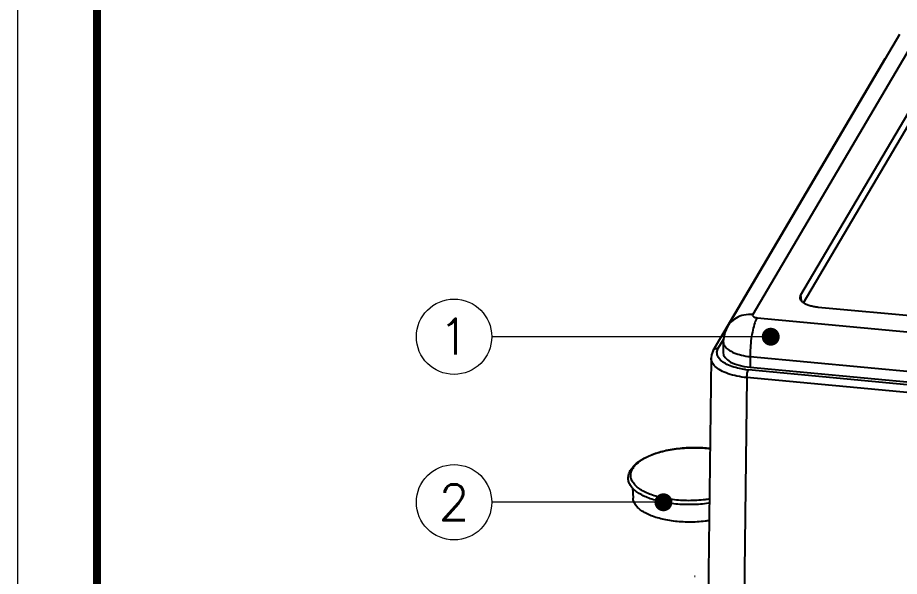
# Model space of a CAD drawing. Header units: millimetres. Extents: x 1396 to 1781, y -411 to -144.
# Drawn here: x 1396 to 1469.7, y -348.3 to -301.6 of the extents above; entities that cross this region are included whole.
import ezdxf
from ezdxf.enums import TextEntityAlignment as Align

# ---------------------------------------------------------------- set-up
doc = ezdxf.new("R2010")
doc.units = ezdxf.units.MM
doc.layers.add('06___PRT_ALL_SURFS', color=7, linetype='Continuous')
doc.layers.add('3_ALL_AXES', color=7, linetype='Continuous')
doc.layers.add('from', color=7, linetype='Continuous', lineweight=13)
doc.styles.add('TXT', font='txt.shx', dxfattribs={"bigfont": 'gbcbig.shx'})
doc.styles.add('宋体', font='SimSun.ttf')
doc.dimstyles.new('YanXiu', dxfattribs={"dimscale": 1.5, "dimtxt": 2.5, "dimasz": 2.2, "dimexe": 0.65, "dimexo": 0.65, "dimgap": 0.5, "dimtad": 1, "dimdsep": 46, "dimtxsty": '宋体', "dimcen": 0, "dimclrd": 3, "dimclre": 3, "dimclrt": 3, "dimazin": 2, "dimtfac": 1, "dimtofl": 0, "dimtmove": 0, "dimatfit": 3, "dimfxl": 1, "dimlwd": 5, "dimlwe": 5, "dimarcsym": 0})

# ---------------------------------------------------------------- blocks, each defined once
blk = doc.blocks.new('u21')
at = {"color": 7, "linetype": 'Continuous'}
for p, q in [((-113.899, 76.502), (-101.793, 97.078)), ((-121.229, 71.851), (-106.847, 96.295)), ((-113.682, 75.844), (-101.722, 96.173)), ((-106.816, 96.337), (-106.847, 96.295)), ((-113.86, 76.014), (-113.899, 76.502)), ((-27.008, 67.458), (-112.465, 75.469)), ((-120.809, 72.048), (-120.384, 72.77)), ((-121.41, 71.228), (-121.747, 42.954)), ((-118.147, 71.343), (-118.158, 70.457)), ((-24.057, 61.406), (-118.299, 70.24)), ((-118.158, 70.457), (-23.941, 61.625)), ((-118.414, 69.589), (-118.751, 41.317)), ((-24.172, 60.754), (-118.414, 69.589)), ((-127.99, 60.364), (-127.936, 59.497))]:
    blk.add_line(p, q, dxfattribs=at)
blk.add_lwpolyline([(-121.231, 71.849), (-121.378, 71.484), (-121.41, 71.227)], dxfattribs=at)
blk.add_arc((-117.623, 77.468), 7.26, 262.86794, 264.64945, dxfattribs=at)
blk.add_ellipse((-117.404, 71.736), major_axis=(3.001, 0.071), ratio=0.434926, start_param=3.12624, end_param=4.448003, dxfattribs=at)
for points, start_tangent, end_tangent in [([(-113.961, 76.252), (-113.96, 76.332), (-113.899, 76.502)], (-0.082341, 0.996604), (0.507097, 0.861889)), ([(-112.465, 75.469), (-112.833, 75.52), (-113.167, 75.603), (-113.456, 75.713), (-113.687, 75.846), (-113.851, 75.998), (-113.944, 76.162), (-113.961, 76.252)], (-0.995635, 0.093332), (-0.082341, 0.996604)), ([(-121.229, 71.851), (-121.143, 71.952), (-120.99, 72.032), (-120.809, 72.048)], (0.508277, 0.861193), (0.995635, -0.093332)), ([(-118.524, 70.264), (-119.028, 70.347), (-119.68, 70.525), (-120.219, 70.763), (-120.617, 71.05), (-120.854, 71.371), (-120.919, 71.71), (-120.809, 72.048)], (-0.992241, 0.124327), (0.506772, 0.86208)), ([(-118.414, 69.589), (-119.251, 69.715), (-119.995, 69.919), (-120.609, 70.191), (-121.063, 70.518), (-121.334, 70.884), (-121.41, 71.227)], (-0.995342, 0.096408), (0.005112, 0.999987)), ([(-118.414, 69.589), (-118.408, 69.775), (-118.384, 69.964), (-118.346, 70.127), (-118.299, 70.24)], (-0.015932, 0.999873), (0.507097, 0.861889)), ([(-128.138, 61.856), (-127.895, 62.181), (-127.556, 62.491), (-127.133, 62.773), (-126.639, 63.022), (-126.085, 63.236), (-125.48, 63.413), (-124.834, 63.552), (-124.159, 63.652), (-123.466, 63.711), (-122.766, 63.728), (-122.07, 63.704), (-121.5, 63.652)], (0.507097, 0.861889), (0.993064, -0.117575)), ([(-121.5, 63.647), (-122.11, 63.702), (-122.799, 63.724), (-123.493, 63.705), (-124.178, 63.645), (-124.843, 63.545), (-125.474, 63.407), (-126.059, 63.234), (-126.589, 63.029), (-127.052, 62.795), (-127.441, 62.538), (-127.748, 62.261), (-127.968, 61.97)], (-0.992884, 0.119083), (-0.507097, -0.861889)), ([(-121.55, 59.422), (-121.913, 59.373), (-122.599, 59.313), (-123.292, 59.294), (-123.982, 59.316), (-124.653, 59.379), (-125.295, 59.482), (-125.895, 59.622), (-126.442, 59.798), (-126.926, 60.005), (-127.337, 60.241), (-127.668, 60.5), (-127.914, 60.778), (-128.068, 61.069), (-128.129, 61.369), (-128.095, 61.671), (-127.968, 61.97)], (-0.988495, -0.151253), (0.507097, 0.861889)), ([(-121.554, 59.083), (-121.626, 59.073), (-122.304, 58.999), (-122.996, 58.963), (-123.688, 58.968), (-124.369, 59.011), (-125.027, 59.093), (-125.651, 59.212), (-126.231, 59.367), (-126.755, 59.554), (-127.217, 59.77), (-127.607, 60.012), (-127.918, 60.276), (-128.147, 60.556), (-128.288, 60.849), (-128.339, 61.149), (-128.337, 61.224)], (-0.989491, -0.144593), (0.05561, 0.998453)), ([(-128.337, 61.224), (-128.308, 61.433), (-128.243, 61.644), (-128.138, 61.856)], (0.0548, 0.998497), (0.507097, 0.861889)), ([(-121.571, 57.62), (-121.903, 57.575), (-122.568, 57.517), (-123.242, 57.498), (-123.911, 57.52), (-124.563, 57.581), (-125.186, 57.68), (-125.768, 57.817), (-126.299, 57.987), (-126.769, 58.189), (-127.168, 58.417), (-127.49, 58.669), (-127.728, 58.939), (-127.878, 59.222), (-127.936, 59.497)], (-0.988813, -0.149162), (-0.062537, 0.998043))]:
    blk.add_spline(points, degree=3, dxfattribs=dict(at, start_tangent=start_tangent, end_tangent=end_tangent))
at = {"layer": '06___PRT_ALL_SURFS', "color": 7, "linetype": 'Continuous'}
for p, q in [((-103.569, 99.267), (-117.931, 74.857)), ((-105.671, 98.284), (-120.033, 73.874)), ((-117.572, 74.599), (-23.405, 65.771)), ((-120.394, 72.583), (-120.404, 71.685)), ((-118.147, 71.343), (-23.98, 62.515))]:
    blk.add_line(p, q, dxfattribs=at)
blk.add_lwpolyline([(-120.033, 73.874), (-120.263, 73.367), (-120.383, 72.794), (-120.394, 72.582)], dxfattribs=at)
for points, start_tangent, end_tangent in [([(-117.931, 74.857), (-118.664, 74.819), (-119.323, 74.572), (-119.844, 74.139), (-120.033, 73.874)], (-0.995635, 0.093332), (-0.507077, -0.861901)), ([(-117.572, 74.599), (-117.76, 74.168), (-117.925, 73.566), (-118.052, 72.848), (-118.129, 72.083), (-118.147, 71.343)], (-0.507097, -0.861889), (0.015932, -0.999873)), ([(-117.931, 74.857), (-117.947, 74.801), (-117.929, 74.745), (-117.878, 74.693), (-117.797, 74.65), (-117.693, 74.618), (-117.572, 74.599)], (-0.506792, -0.862069), (0.995625, -0.093443)), ([(-120.394, 72.582), (-120.394, 72.566), (-120.285, 72.239), (-119.979, 71.934), (-119.498, 71.671), (-118.873, 71.47), (-118.147, 71.343)], (-0.014624, -0.999893), (0.993534, -0.113531))]:
    blk.add_spline(points, degree=3, dxfattribs=dict(at, start_tangent=start_tangent, end_tangent=end_tangent))
at = {"layer": '3_ALL_AXES', "color": 7, "linetype": 'Continuous'}
for centre, radius, start, end in [((-122.749, 48.808), 4.153, 90.17327, 90.76346), ((-122.749, 48.811), 4.15, 89.79504, 90.17352)]:
    blk.add_arc(centre, radius, start, end, dxfattribs=at)
at = {"layer": 'from', "color": 4}
for centre in [(-142.905, 73.01), (-142.905, 59.159)]:
    blk.add_circle(centre, 3.15, dxfattribs=at)
at = {"layer": 'from', "color": 6, "style": 'TXT'}
for s, p in [('1', (-142.905, 73.01)), ('2', (-142.905, 59.159))]:
    blk.add_text(s, height=3, dxfattribs=at).set_placement(p, align=Align.MIDDLE)
at = {"layer": 'from', "color": 4}
for points in [[(-116.426, 73.01), (-139.755, 73.01)], [(-125.398, 59.159), (-139.755, 59.159)]]:
    blk.add_leader(points, dimstyle='YanXiu', override={"dimasz": 1, "dimldrblk": 'Dot'}, dxfattribs=at)

msp = doc.modelspace()

# ---------------------------------------------------------------- linework, layer by layer
at = {"layer": 'from'}
msp.add_lwpolyline([(1395.997, -410.966), (1780.619, -410.966), (1780.619, -143.688), (1395.997, -143.688)], close=True, dxfattribs=at)
at = {"layer": 'from', "const_width": 0.663}
msp.add_lwpolyline([(1402.625, -404.338), (1402.625, -150.317), (1773.991, -150.317), (1773.991, -404.338), (1402.625, -404.338)], dxfattribs=at)

# ---------------------------------------------------------------- block references
msp.add_blockref('u21', (1575.39, -401.26))

doc.saveas('drawing.dxf')
